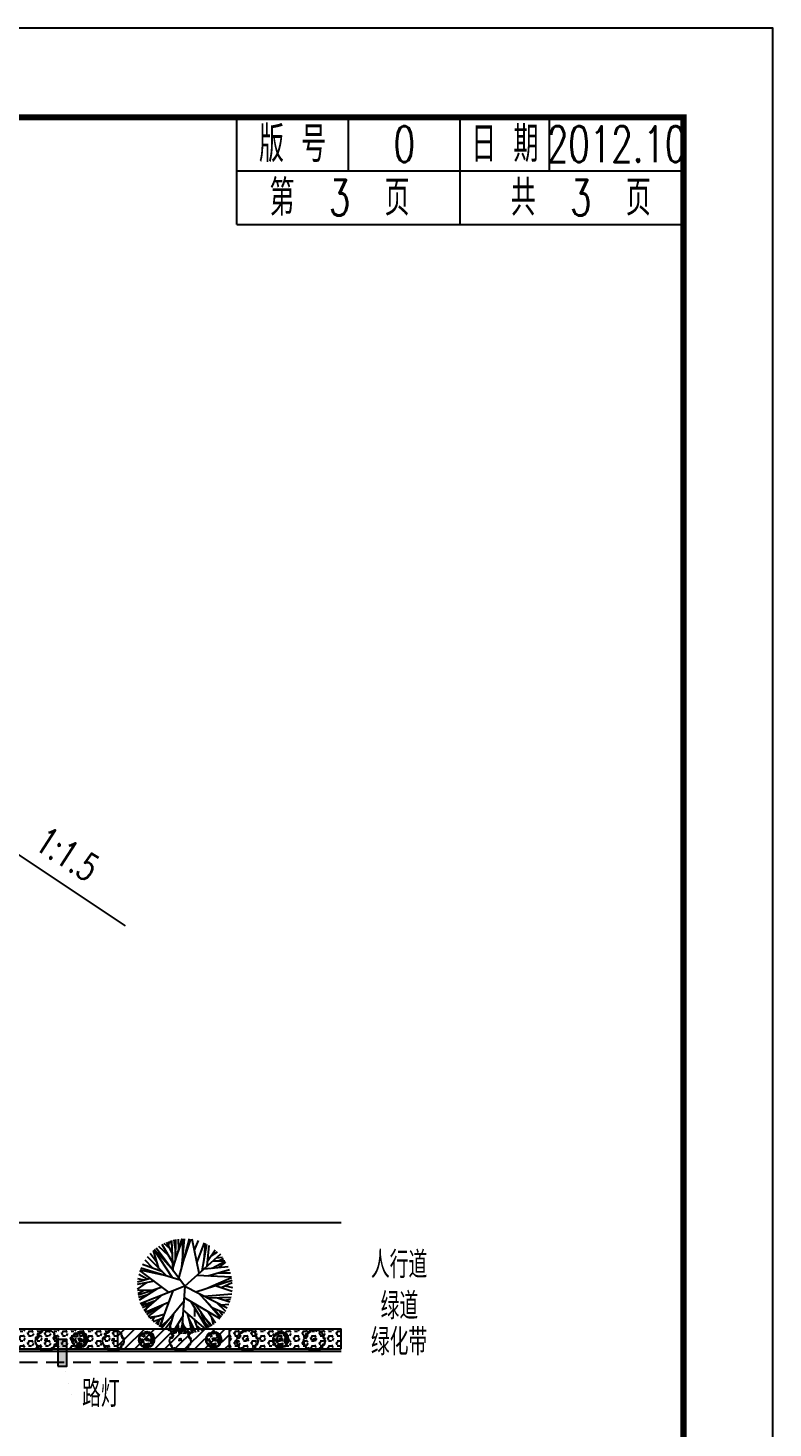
# Model space of a CAD drawing. Extents: x 941299 to 942979, y 2579300 to 2579597.
# Drawn here: x 942895.4 to 942978.7, y 2579440.1 to 2579596.9 of the extents above; entities that cross this region are included whole.
import ezdxf
from ezdxf.enums import TextEntityAlignment as Align

# ---------------------------------------------------------------- set-up
doc = ezdxf.new("R2010")
doc.units = 0
doc.linetypes.add('HIDDEN', pattern=[0.375, 0.25, -0.125])
doc.layers.get('0').update_dxf_attribs({"linetype": 'CONTINUOUS'})
for name, color, linetype in [('fz', 7, 'CONTINUOUS'), ('图框', 7, 'CONTINUOUS'), ('家具小品', 12, 'CONTINUOUS'), ('尺寸标注', 2, 'CONTINUOUS'), ('文字', 7, 'CONTINUOUS'), ('绿化工程', 3, 'CONTINUOUS'), ('路缘石', 37, 'CONTINUOUS')]:
    doc.layers.add(name, color=color, linetype=linetype)
doc.styles.get("Standard").update_dxf_attribs({"font": 'simplex1.shx', "width": 0.7, "bigfont": 'hztxt.shx'})
pattern_1 = [(142.3172852, (94.9497488, -117.595341), (-0.00091693247, -0.001187111977), [])]

# ---------------------------------------------------------------- blocks, each defined once
blk = doc.blocks.new('series')
at = {"width": 0.75}
for tag, height, p in [('页码', 4, (-35, -19)), ('图名', 5, (-220, -282)), ('图号', 5, (-20, -282))]:
    blk.add_attdef(tag, text='', height=height, dxfattribs=at).set_placement(p, align=Align.MIDDLE_CENTER)
blk = doc.blocks.new('qf')
at = {"layer": '绿化工程'}
for p, q in [((-1.64, 4.19), (-2.31, 4.8)), ((-1.4, 3.71), (-2.02, 4.93)), ((-1.81, 4.52), (-1.73, 5.04)), ((-1.45, 4.61), (-1.58, 5.09)), ((-1.29, 1.7), (-1.47, 5.12)), ((-1.31, 2.09), (-0.28, 5.32)), ((-1.01, 3.83), (-1.21, 5.19)), ((-1.03, 2.97), (-0.99, 5.23)), ((-0.85, 3.51), (-0.21, 5.31)), ((-0.66, 4.12), (-0.71, 5.28)), ((-0.67, 0.88), (0.54, 5.3)), ((-0.33, 2.13), (-0.03, 5.33)), ((-0.24, 3.04), (-0.21, 5.31)), ((-0.05, 3.15), (0.69, 5.28)), ((1.6, 1.45), (0.84, 5.26)), ((1.08, 4.05), (1.52, 5.11)), ((1.36, 2.64), (2.19, 4.86)), ((1.93, 1.74), (2.46, 4.73)), ((2.15, 2.98), (2.31, 4.8)), ((-2.06, 1.16), (-4.17, 3.31)), ((-3.08, 2.61), (-3.87, 3.66)), ((-2.89, 2), (-3.51, 4)), ((-1.37, 0.95), (-3.42, 4.08)), ((-1.5, 1.99), (-3.4, 4.1)), ((0, 0), (-3.21, 4.25)), ((-1.81, 3.45), (-2.92, 4.46)), ((-1.34, 2.61), (-2.52, 4.69)), ((0, 0), (4.02, 3.63)), ((2.5, 2.25), (2.74, 4.57)), ((2.55, 2.8), (3.41, 4.09)), ((2.96, 3.41), (3.66, 3.87)), ((3.51, 3.17), (4.2, 3.27)), ((-1.74, -0.68), (-5.03, 1.75)), ((-2.06, 1.16), (-5.01, 1.8)), ((-0.53, 0.7), (-4.93, 2.02)), ((-2.49, 1.6), (-4.73, 2.45)), ((-3.58, 2.01), (-4.44, 2.94)), ((2.16, 1.95), (4.84, 2.22)), ((2.58, 1.18), (4.99, 1.87)), ((3.07, 2.04), (4.52, 2.82)), ((3.17, 2.86), (4.49, 2.86)), ((3.77, 2.86), (4.33, 3.1)), ((3.79, 2.11), (4.58, 2.71)), ((-3.42, 0.57), (-5.32, 0.21)), ((-4.33, 0.39), (-5.32, -0.33)), ((-3.85, 0.88), (-5.31, 0.47)), ((-4.55, 0.69), (-5.26, 0.82)), ((-4.22, 0.78), (-5.16, 1.31)), ((0, 0), (-5.01, -1.96)), ((0, 0), (-0.38, -5.32)), ((0, 0), (4.75, -2.42)), ((1.22, -0.62), (5.28, 0.69)), ((1.36, 1.23), (5.22, 1.07)), ((2.58, -0.18), (5.24, 0.98)), ((3.38, 0.07), (5.3, -0.53)), ((3.71, 1.5), (5.11, 1.49)), ((4.08, -0.15), (5.31, 0.41)), ((4.5, 0.04), (5.33, -0.12)), ((-3.58, -0.44), (-5.3, -0.49)), ((-4.63, -0.47), (-5.26, -0.83)), ((-2.54, -0.09), (-5.23, -1.01)), ((-4.15, -0.95), (-5.18, -1.24)), ((-3.09, -0.28), (-5.09, -1.56)), ((-2.7, -1.06), (-4.59, -2.71)), ((-1.33, -0.52), (-2.82, -4.52)), ((-0.09, -1.25), (3.92, -3.6)), ((1.62, -0.83), (4.08, -3.42)), ((2.17, -1.11), (5.26, -0.83)), ((2.29, -1.53), (4.01, -3.5)), ((2.52, -1.28), (5.18, -1.23)), ((3.56, -1.26), (5.03, -1.74)), ((4.44, -1.55), (5.12, -1.46)), ((-4.3, -1.68), (-4.89, -2.12)), ((-3.39, -1.65), (-4.85, -2.2)), ((-3.75, -1.97), (-4.75, -2.4)), ((-4.25, -2.41), (-4.52, -2.81)), ((-1.82, -1.83), (-4.44, -2.94)), ((-2.9, -2.29), (-4.29, -3.15)), ((-2.47, -2.11), (-4.13, -3.37)), ((-0.12, -1.69), (-2.56, -4.67)), ((-1.27, -3.1), (-1.81, -5.01)), ((-0.19, -2.67), (2.33, -4.79)), ((0.28, -3.06), (0.89, -5.25)), ((0.69, -1.7), (2.45, -4.67)), ((1.1, -2.4), (1.08, -3.4)), ((1.14, -1.97), (2.91, -4.46)), ((1.75, -2.83), (2.47, -4.72)), ((2.58, -2.82), (3.42, -4.08)), ((3.13, -2.42), (4.43, -2.97)), ((3.51, -1.79), (4.54, -2.78)), ((3.88, -2.74), (4.23, -3.24)), ((4.1, -2.09), (4.94, -1.99)), ((-2.92, -3.33), (-4.02, -3.5)), ((-2.31, -3.16), (-3.92, -3.61)), ((-3.39, -3.4), (-3.67, -3.86)), ((-2.71, -3.68), (-3.53, -3.99)), ((-2.4, -3.4), (-3.27, -4.2)), ((-2.92, -3.88), (-3.07, -4.36)), ((-2.74, -4.57), (-2.31, -3.16)), ((-1.66, -3.57), (-2.74, -4.57)), ((-1.49, -3.86), (-2.23, -4.84)), ((-1.65, -4.43), (-1.57, -5.09)), ((-0.24, -3.35), (-1.36, -5.15)), ((-0.9, -4.42), (-0.99, -5.23)), ((-0.77, -4.21), (-0.67, -5.28)), ((-0.3, -4.3), (-0.54, -5.3)), ((-0.28, -3.94), (0.12, -5.33)), ((-0.14, -4.4), (0.63, -5.29)), ((0.45, -3.66), (1.21, -5.19)), ((0.57, -4.1), (0.76, -5.27)), ((1.03, -3.69), (1.54, -5.1)), ((1.28, -4.4), (1.94, -4.96)), ((2.19, -3.98), (2.72, -4.58)), ((2.28, -3.58), (3.01, -4.4)), ((2.93, -3.33), (3.18, -4.28)), ((-0.05, -4.74), (-0.12, -5.33))]:
    blk.add_line(p, q, dxfattribs=at)
blk = doc.blocks.new('hjrz')
at = {"layer": '绿化工程'}
blk.add_lwpolyline([(-1.17, -0.23, -0.109796), (-1.09, 0.32), (-1.01, 0.32), (-0.97, 0.21), (-0.89, 0.24), (-0.87, 0.3), (-0.92, 0.33), (-0.92, 0.3), (-0.87, 0.24), (-0.86, 0.38), (-0.8, 0.39), (-0.77, 0.35), (-0.8, 0.36), (-0.86, 0.43), (-0.85, 0.48), (-0.77, 0.54), (-0.76, 0.45), (-0.82, 0.49), (-0.86, 0.57), (-0.93, 0.55), (-0.94, 0.61), (-0.93, 0.66), (-0.91, 0.7), (-0.79, 0.76), (-0.74, 0.74), (-0.64, 0.79), (-0.63, 0.88), (-0.69, 0.87), (-0.68, 0.8), (-0.64, 0.84), (-0.6, 0.76), (-0.63, 0.76), (-0.69, 0.9), (-0.68, 0.92), (-0.59, 0.94), (-0.58, 0.84), (-0.57, 0.85), (-0.45, 0.92), (-0.45, 1), (-0.51, 0.97), (-0.51, 1.02), (-0.3, 1.09), (-0.11, 1.12), (-0.06, 1.08), (-0.02, 1.1), (-0.02, 1.17), (0.04, 1.15), (0.06, 1.12), (0.06, 1.09), (0.1, 1.09), (0.16, 1.13), (0.19, 1.07), (0.18, 1.09), (0.16, 1.12), (0.23, 1.11), (0.25, 1.09), (0.18, 1.03), (0.24, 1.02), (0.28, 1.02), (0.24, 1.1), (0.21, 1.08), (0.26, 1.07), (0.31, 1.1), (0.35, 1.11), (0.42, 1.08), (0.87, 0.8), (0.95, 0.63), (0.93, 0.63), (0.88, 0.63), (0.89, 0.55), (0.92, 0.5), (0.93, 0.47), (0.98, 0.53), (0.95, 0.51), (0.95, 0.47), (0.96, 0.46), (0.98, 0.43), (1.03, 0.45), (1.01, 0.51), (0.98, 0.48), (0.96, 0.53), (0.92, 0.42), (0.95, 0.37), (1.01, 0.37), (0.99, 0.24), (1.01, 0.22), (1.07, 0.21), (1.08, 0.22), (1.07, 0.3), (1.04, 0.28), (1.04, 0.24), (1.09, 0.29), (1.11, 0.27), (1.17, 0.25), (1.19, 0.13), (1.17, 0.03), (1.14, 0.05), (1.15, -0.04), (1.17, -0.08), (1.22, -0.07), (1.22, -0.12), (1.2, -0.2), (1.1, -0.54), (1.06, -0.51), (0.99, -0.5), (0.92, -0.55), (0.92, -0.55), (0.94, -0.64), (0.95, -0.72), (0.97, -0.71), (0.97, -0.69), (0.94, -0.69), (0.88, -0.69), (0.89, -0.75), (0.89, -0.72), (0.91, -0.75), (0.91, -0.82), (0.86, -0.85), (0.85, -0.8), (0.84, -0.77), (0.9, -0.81), (0.85, -0.93), (0.7, -0.97), (0.69, -0.92), (0.6, -0.93), (0.6, -0.97), (0.55, -1.01), (0.65, -1.09), (0.49, -1.2), (0.37, -1.18), (0.35, -1.04), (0.25, -1.12), (0.26, -1.18), (0.29, -1.16), (0.28, -1.15), (0.19, -1.2), (0.19, -1.25), (0.04, -1.25), (-0.53, -1.14), (-0.58, -1.05), (-0.54, -0.97), (-0.56, -0.95), (-0.62, -0.88), (-0.63, -0.88), (-0.62, -0.93), (-0.71, -0.96), (-0.75, -0.92), (-0.75, -0.91), (-0.72, -0.91), (-0.71, -1.03), (-0.74, -0.97), (-0.77, -0.94), (-0.92, -0.82), (-0.96, -0.59), (-0.99, -0.63), (-0.97, -0.67), (-0.9, -0.71), (-0.99, -0.74), (-1.05, -0.59)], format="xyb", close=True, dxfattribs=at)
blk.add_lwpolyline([(0.02, -0.12, 0.341229), (-0.15, -0.05, 0.378084), (-0.07, 0.13, 0.605877), (0.07, 0.17, 0.18944), (0.16, -0.06, 0.643209), (0.02, -0.12, 2.233797)], format="xyb", dxfattribs=at)
for points, const_width in [([(0, -0.03, 1), (0, 0.03, 1)], 0.0533), ([(0, -0.02, 1), (0, 0.02, 1)], 0.0426)]:
    blk.add_lwpolyline(points, format="xyb", close=True, dxfattribs=dict(at, const_width=const_width))
blk = doc.blocks.new('mdj')
at = {"layer": '绿化工程'}
h = blk.add_hatch(dxfattribs=at)
h.set_pattern_fill('ANSI31', color=256, scale=0.012, angle=97.3173, style=0)
h.set_pattern_definition(pattern_1)
h.paths.add_polyline_path([(-0.04, 0.02), (-0.04, 0.03), (-0.06, 0.06), (-0.12, 0.07), (-0.06, 0.05)])
h = blk.add_hatch(dxfattribs=at)
h.set_pattern_fill('ANSI31', color=256, scale=0.012, angle=97.3173, style=0)
h.set_pattern_definition(pattern_1)
h.paths.add_polyline_path([(0.08, 0.04), (0.09, 0.01), (0.11, 0.02), (0.15, -0.01), (0.16, -0.07), (0.2, -0.07), (0.16, -0.07), (0.15, 0), (0.12, 0.03), (0.09, 0.02), (0.09, 0.04), (0.03, 0.08), (0, 0.06), (-0.02, 0.07), (-0.03, 0.06), (0, 0.06), (0.02, 0.07)])
h = blk.add_hatch(dxfattribs=at)
h.set_pattern_fill('ANSI31', color=256, scale=0.001429, angle=97.3173, style=0)
h.set_pattern_definition([(142.31728521, (2384.9952265, -2720.125612), (-0.002772629134, -0.0035896005024), [])])
h.paths.add_polyline_path([(-0.01, -0.03), (0.02, -0.03), (0.02, -0.03), (0.02, -0.01), (0.02, 0.02), (0, 0.03), (-0.02, 0.02), (-0.03, 0)])
for points in [[(-0.78, 0.08), (-0.85, 0.07), (-0.87, 0.11), (-0.88, 0.06), (-0.86, 0), (-0.86, -0.04), (-0.89, -0.04), (-0.88, -0.17), (-0.84, -0.18), (-0.83, -0.23), (-0.86, -0.22), (-0.83, -0.31), (-0.78, -0.36), (-0.76, -0.42), (-0.73, -0.39), (-0.74, -0.34), (-0.72, -0.32), (-0.68, -0.36), (-0.64, -0.35), (-0.58, -0.45), (-0.62, -0.45), (-0.59, -0.48), (-0.64, -0.53), (-0.66, -0.52), (-0.67, -0.57), (-0.5, -0.74), (-0.49, -0.69), (-0.52, -0.65), (-0.51, -0.64), (-0.47, -0.65), (-0.43, -0.65), (-0.41, -0.68), (-0.41, -0.73), (-0.37, -0.76), (-0.35, -0.8), (-0.25, -0.82), (-0.22, -0.79), (-0.23, -0.75), (-0.27, -0.75), (-0.26, -0.69), (-0.2, -0.7), (-0.2, -0.67), (-0.16, -0.66), (-0.11, -0.69), (-0.06, -0.71), (0.02, -0.74), (0.02, -0.78), (-0.04, -0.78), (-0.09, -0.73), (-0.11, -0.8), (-0.17, -0.82), (-0.14, -0.87), (0.02, -0.87), (0.03, -0.82), (0.09, -0.83), (0.11, -0.87), (0.19, -0.84), (0.17, -0.77), (0.1, -0.77), (0.11, -0.73), (0.17, -0.73), (0.16, -0.71), (0.21, -0.68), (0.22, -0.71), (0.31, -0.7), (0.31, -0.75), (0.31, -0.77), (0.36, -0.75), (0.35, -0.73), (0.38, -0.71), (0.36, -0.68), (0.43, -0.66), (0.45, -0.78), (0.55, -0.71), (0.54, -0.65), (0.59, -0.61), (0.62, -0.64), (0.69, -0.57), (0.73, -0.45), (0.67, -0.41), (0.61, -0.42), (0.61, -0.48), (0.59, -0.47), (0.55, -0.45), (0.59, -0.35), (0.56, -0.35), (0.63, -0.13), (0.65, -0.19), (0.68, -0.19), (0.69, -0.14), (0.7, -0.19), (0.72, -0.18), (0.74, -0.04), (0.71, -0.01), (0.73, 0.05), (0.77, 0.04), (0.77, 0), (0.76, -0.14), (0.79, -0.17), (0.73, -0.24), (0.67, -0.31), (0.7, -0.35), (0.79, -0.3), (0.81, -0.33), (0.85, -0.22), (0.83, -0.2), (0.84, -0.14), (0.88, -0.14), (0.9, -0.02), (0.85, -0.01), (0.86, 0.1), (0.89, 0.06), (0.87, 0.19), (0.84, 0.16), (0.81, 0.24), (0.85, 0.25), (0.82, 0.4), (0.78, 0.39), (0.77, 0.35), (0.76, 0.34), (0.77, 0.26), (0.75, 0.27), (0.75, 0.24), (0.72, 0.23), (0.73, 0.13), (0.69, 0.13), (0.7, 0.07), (0.65, 0.06), (0.64, 0.19), (0.6, 0.17), (0.58, 0.29), (0.53, 0.27), (0.51, 0.38), (0.47, 0.4), (0.49, 0.43), (0.4, 0.51), (0.35, 0.51), (0.35, 0.57), (0.41, 0.55), (0.42, 0.57), (0.39, 0.6), (0.39, 0.64), (0.42, 0.63), (0.49, 0.53), (0.52, 0.54), (0.53, 0.49), (0.58, 0.46), (0.56, 0.42), (0.64, 0.29), (0.69, 0.31), (0.69, 0.41), (0.64, 0.47), (0.67, 0.48), (0.7, 0.43), (0.73, 0.44), (0.73, 0.49), (0.76, 0.5), (0.65, 0.67), (0.6, 0.65), (0.48, 0.69), (0.52, 0.71), (0.5, 0.75), (0.47, 0.75), (0.45, 0.77), (0.37, 0.82), (0.29, 0.87), (0.26, 0.82), (0.28, 0.76), (0.32, 0.76), (0.32, 0.74), (0.35, 0.72), (0.36, 0.68), (0.34, 0.69), (0.27, 0.73), (0.2, 0.71), (0.16, 0.77), (0.21, 0.78), (0.21, 0.82), (0.14, 0.85), (0.15, 0.87), (0.07, 0.9), (0.01, 0.9), (0, 0.86), (-0.03, 0.85), (-0.06, 0.88), (-0.2, 0.86), (-0.23, 0.82), (-0.22, 0.79), (-0.16, 0.77), (-0.13, 0.77), (-0.08, 0.77), (0, 0.77), (0.01, 0.68), (-0.06, 0.72), (-0.1, 0.72), (-0.14, 0.72), (-0.15, 0.66), (-0.3, 0.6), (-0.34, 0.63), (-0.3, 0.66), (-0.32, 0.69), (-0.27, 0.73), (-0.28, 0.76), (-0.36, 0.73), (-0.37, 0.77), (-0.42, 0.73), (-0.44, 0.76), (-0.53, 0.73), (-0.53, 0.68), (-0.56, 0.7), (-0.67, 0.59), (-0.65, 0.54), (-0.6, 0.59), (-0.51, 0.6), (-0.57, 0.54), (-0.53, 0.52), (-0.59, 0.45), (-0.61, 0.51), (-0.66, 0.47), (-0.68, 0.52), (-0.78, 0.43), (-0.76, 0.34), (-0.79, 0.33), (-0.82, 0.35), (-0.86, 0.21), (-0.81, 0.19), (-0.81, 0.14), (-0.77, 0.16), (-0.71, 0.17), (-0.72, 0.06), (-0.69, 0.06), (-0.67, 0), (-0.67, -0.11), (-0.72, -0.14), (-0.73, -0.01), (-0.76, -0.02), (-0.79, 0.08)], [(-0.4, -0.28), (-0.35, -0.25), (-0.32, -0.27), (-0.32, -0.24), (-0.35, -0.22), (-0.41, -0.09), (-0.43, -0.09), (-0.45, -0.07), (-0.45, -0.04), (-0.45, 0), (-0.45, 0.04), (-0.47, 0.05), (-0.48, 0.09), (-0.5, 0.08), (-0.52, 0.01), (-0.55, 0.01), (-0.55, -0.05), (-0.5, -0.08), (-0.5, -0.1), (-0.48, -0.22), (-0.42, -0.21), (-0.42, -0.25)], [(-0.39, 0.35), (-0.37, 0.41), (-0.24, 0.48), (-0.25, 0.42), (-0.24, 0.39), (-0.27, 0.37), (-0.3, 0.34), (-0.33, 0.35), (-0.35, 0.33), (-0.37, 0.34)], [(0.02, -0.03), (-0.01, -0.03), (-0.03, 0), (-0.02, 0.02), (0, 0.03), (0.02, 0.02), (0.02, -0.01), (0.02, -0.03)], [(0.39, -0.19), (0.43, -0.2), (0.44, -0.14), (0.48, -0.16), (0.5, -0.08), (0.5, -0.05), (0.53, -0.07), (0.53, -0.01), (0.5, -0.01), (0.5, 0.08), (0.47, 0.12), (0.45, 0.08), (0.47, -0.01), (0.47, -0.09), (0.44, -0.1), (0.41, -0.09)]]:
    blk.add_lwpolyline(points, close=True, dxfattribs=at)
for points in [[(-0.04, 0.02), (-0.06, 0.05), (-0.12, 0.07), (-0.12, 0.14), (-0.09, 0.14), (-0.04, 0.14), (-0.05, 0.19), (0.08, 0.18), (0.09, 0.14), (0.13, 0.12), (0.18, 0.13), (0.22, 0.04), (0.2, 0.04), (0.2, -0.07), (0.16, -0.07), (0.15, -0.01), (0.11, 0.02), (0.09, 0.01), (0.07, -0.06), (0.03, -0.06), (-0.03, -0.06), (-0.06, 0), (-0.04, 0.02), (-0.03, 0.06), (0, 0.06), (0.02, 0.07), (0.08, 0.04), (0.09, 0.01)], [(-0.04, 0.03), (-0.06, 0.06), (-0.12, 0.07)], [(0.01, -0.06), (0.06, -0.02), (0.05, 0.03), (0.01, 0.04), (-0.04, 0.04), (-0.04, 0.03)], [(-0.03, 0.06), (-0.02, 0.07), (0, 0.06), (0.03, 0.08), (0.09, 0.04), (0.09, 0.02), (0.12, 0.03), (0.15, 0), (0.16, -0.07), (0.2, -0.07)], [(0.06, -0.65), (0.13, -0.63), (0.13, -0.56), (0.05, -0.58), (0.05, -0.53), (0.15, -0.51), (0.2, -0.53), (0.26, -0.47), (0.24, -0.45), (0.26, -0.41), (0.23, -0.42), (0.12, -0.46), (0.01, -0.49), (-0.06, -0.48), (-0.07, -0.54), (-0.12, -0.51), (-0.16, -0.46), (-0.2, -0.47), (-0.26, -0.44), (-0.3, -0.48), (-0.24, -0.51), (-0.25, -0.53), (-0.12, -0.57), (-0.1, -0.63), (-0.04, -0.63), (-0.04, -0.64), (0, -0.65), (-0.03, -0.72)]]:
    blk.add_lwpolyline(points, dxfattribs=at)

msp = doc.modelspace()

# ---------------------------------------------------------------- hatches: boundary and pattern name
at = {"layer": 'fz'}
msp.add_hatch(color=1, dxfattribs=at).paths.add_polyline_path([(942898.72133, 2579447.07175), (942899.69658, 2579447.07175), (942899.69658, 2579450.06451), (942898.72133, 2579450.06451)])
at = {"layer": '绿化工程'}
h = msp.add_hatch(dxfattribs=at)
h.set_pattern_fill('HEX', color=9, scale=0.1, style=0)
h.set_pattern_definition([(0, (250, 0), (0, 0.549926), [0.3175, -0.635]), (120, (250, 0), (-0.4762498862, -0.274963), [0.3175, -0.635]), (60, (250.3175, 0), (-0.4762498862, 0.274963), [0.3175, -0.635])])
h.paths.add_polyline_path([(942892.9167, 2579448.99637), (942892.9167, 2579451.25637), (942905.4167, 2579451.25637), (942905.4167, 2579448.99637)])
h = msp.add_hatch(dxfattribs=at)
h.set_pattern_fill('ANSI31', color=9, scale=0.25, style=0)
h.set_pattern_definition([(45, (275, 0), (-0.56126600757, 0.56126600757), [])])
h.paths.add_polyline_path([(942905.4167, 2579448.99637), (942905.4167, 2579451.25637), (942917.9167, 2579451.25637), (942917.9167, 2579448.99637)])
h = msp.add_hatch(dxfattribs=at)
h.set_pattern_fill('HEX', color=9, scale=0.1, style=0)
h.set_pattern_definition([(0, (275, 0), (0, 0.549926), [0.3175, -0.635]), (120, (275, 0), (-0.4762498862, -0.274963), [0.3175, -0.635]), (60, (275.3175, 0), (-0.4762498862, 0.274963), [0.3175, -0.635])])
h.paths.add_polyline_path([(942917.9167, 2579448.99637), (942917.9167, 2579451.25637), (942930.4167, 2579451.25637), (942930.4167, 2579448.99637)])

# ---------------------------------------------------------------- linework, layer by layer
msp.add_line((942891.22533, 2579506.34786), (942906.22533, 2579496.34786))
msp.add_lwpolyline([(942978.72533, 2579299.85013), (942978.72533, 2579596.85013), (942558.72533, 2579596.85013), (942558.72533, 2579299.85013)], close=True)
msp.add_lwpolyline([(942978.72533, 2579299.85013), (942978.72533, 2579596.85013), (942558.72533, 2579596.85013), (942558.72533, 2579299.85013)], close=True)
at = {"layer": 'fz', "color": 2}
for p, q in [((942630.4167, 2579463.13137), (942930.4167, 2579463.13137)), ((942630.4167, 2579451.25637), (942930.4167, 2579451.25637)), ((942630.4167, 2579448.75637), (942930.4167, 2579448.75637))]:
    msp.add_line(p, q, dxfattribs=at)
at = {"layer": 'fz', "color": 4}
msp.add_line((942630.4167, 2579451.25637), (942930.4167, 2579451.25637), dxfattribs=at)
at = {"layer": 'fz', "color": 8}
for p, q in [((942905.4167, 2579448.99637), (942905.4167, 2579451.25637)), ((942917.9167, 2579448.99637), (942917.9167, 2579451.25637)), ((942930.4167, 2579448.99637), (942930.4167, 2579451.25637))]:
    msp.add_line(p, q, dxfattribs=at)
at = {"layer": '图框'}
for p, q in [((942918.72533, 2579574.85013), (942918.72533, 2579586.85013)), ((942931.22533, 2579580.85013), (942931.22533, 2579586.85013)), ((942943.72533, 2579580.85013), (942943.72533, 2579586.85013)), ((942953.72533, 2579580.85013), (942953.72533, 2579586.85013)), ((942918.72533, 2579580.85013), (942968.72533, 2579580.85013)), ((942943.72533, 2579574.85013), (942943.72533, 2579580.85013)), ((942918.72533, 2579574.85013), (942968.72533, 2579574.85013))]:
    msp.add_line(p, q, dxfattribs=at)
at = {"layer": '图框', "const_width": 0.7}
msp.add_lwpolyline([(942968.72533, 2579586.85013), (942588.72533, 2579586.85013), (942588.72533, 2579309.85013), (942968.72533, 2579309.85013), (942968.72533, 2579586.85013)], dxfattribs=at)
at = {"layer": '家具小品'}
msp.add_lwpolyline([(942898.72133, 2579447.07175), (942899.69658, 2579447.07175), (942899.69658, 2579450.06451), (942898.72133, 2579450.06451)], close=True, dxfattribs=at)
msp.add_lwpolyline([(942898.72133, 2579447.07175), (942899.69658, 2579447.07175), (942899.69658, 2579450.06451), (942898.72133, 2579450.06451)], close=True, dxfattribs=at)
at = {"layer": '尺寸标注', "color": 253, "linetype": 'HIDDEN', "ltscale": 8}
msp.add_line((942630.4167, 2579447.50637), (942930.4167, 2579447.50637), dxfattribs=at)
at = {"layer": '尺寸标注', "const_width": 0.000955}
msp.add_lwpolyline([(942899.21554, 2579447.75821), (942900.69593, 2579442.15704), (942906.20309, 2579442.15704)], dxfattribs=at)
at = {"layer": '路缘石'}
msp.add_line((942630.4167, 2579448.99637), (942930.4167, 2579448.99637), dxfattribs=at)

# ---------------------------------------------------------------- block references
at = {"layer": 'fz'}
for name, p in [('qf', (942912.9167, 2579456.00637)), ('hjrz', (942897.39141, 2579450.00637)), ('hjrz', (942904.89141, 2579450.00637)), ('hjrz', (942912.39141, 2579450.00637)), ('hjrz', (942919.89141, 2579450.00637)), ('hjrz', (942927.39141, 2579450.00637))]:
    msp.add_blockref(name, p, dxfattribs=at)
at = {"layer": 'fz', "rotation": 359.9999999999109}
for p in [(942901.14141, 2579450.00637), (942908.64141, 2579450.00637), (942916.14141, 2579450.00637), (942923.64141, 2579450.00637)]:
    msp.add_blockref('mdj', p, dxfattribs=at)
at = {"layer": '图框'}
ref = msp.add_blockref('series', (942978.72533, 2579596.85013), dxfattribs=at)
ref.add_attrib('页码', '第  3  页     共  3  页', dxfattribs={"layer": '0', "height": 4, "width": 0.7}).set_placement((942943.72533, 2579577.85013), align=Align.MIDDLE_CENTER)

# ---------------------------------------------------------------- texts
at = {"layer": '图框', "width": 0.7}
for s, p in [('版 号', (942924.97533, 2579583.85013)), ('0', (942937.47533, 2579583.85013)), ('日 期', (942948.72533, 2579583.85013)), ('2012.10', (942961.22533, 2579583.85013))]:
    msp.add_text(s, height=4, dxfattribs=at).set_placement(p, align=Align.MIDDLE_CENTER)
at = {"layer": '文字', "width": 0.7}
msp.add_text('1:1.5', height=3, rotation=327.4210436, dxfattribs=at).set_placement((942895.94684, 2579505.05778))
for s, p in [('人行道', (942933.74124, 2579456.90954)), ('绿道', (942934.82514, 2579452.3013)), ('绿化带', (942933.74124, 2579448.2729)), ('路灯', (942901.42344, 2579442.48652))]:
    msp.add_text(s, height=3, dxfattribs=at).set_placement(p)

doc.saveas('drawing.dxf')
